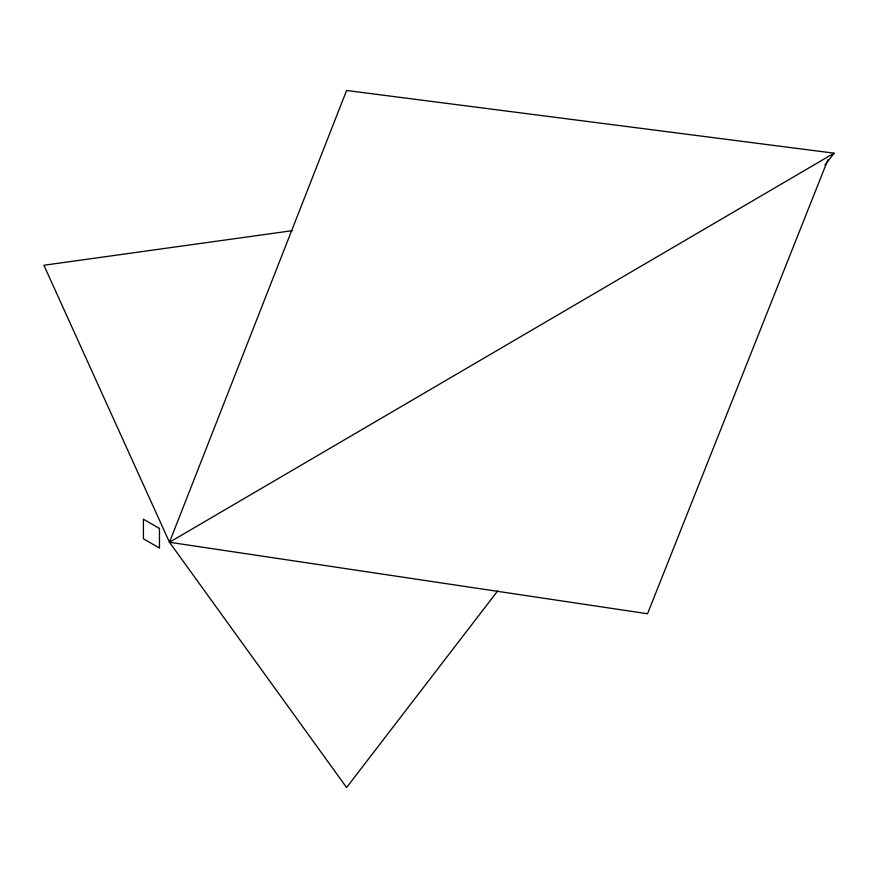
<?xml version="1.0" encoding="UTF-8"?>
<svg xmlns="http://www.w3.org/2000/svg" width="878" height="878" viewBox="0 0 878 878"><rect width="100%" height="100%" fill="white"/><g stroke="black" fill="none" stroke-linecap="round" stroke-linejoin="round"><path stroke-width="1.32" d="M497.683 590.905L346.59 787.511L169.476 542.264L346.59 90.489L834.1 153.178L824.914 165.119M827.932 159.675L647.536 613.755L169.476 542.264L43.9 265.255L292.176 230.684M169.476 542.264L834.1 153.178M159.467 528.479L143.421 519.216L143.421 538.774L159.467 548.048L159.467 528.479"/></g></svg>
